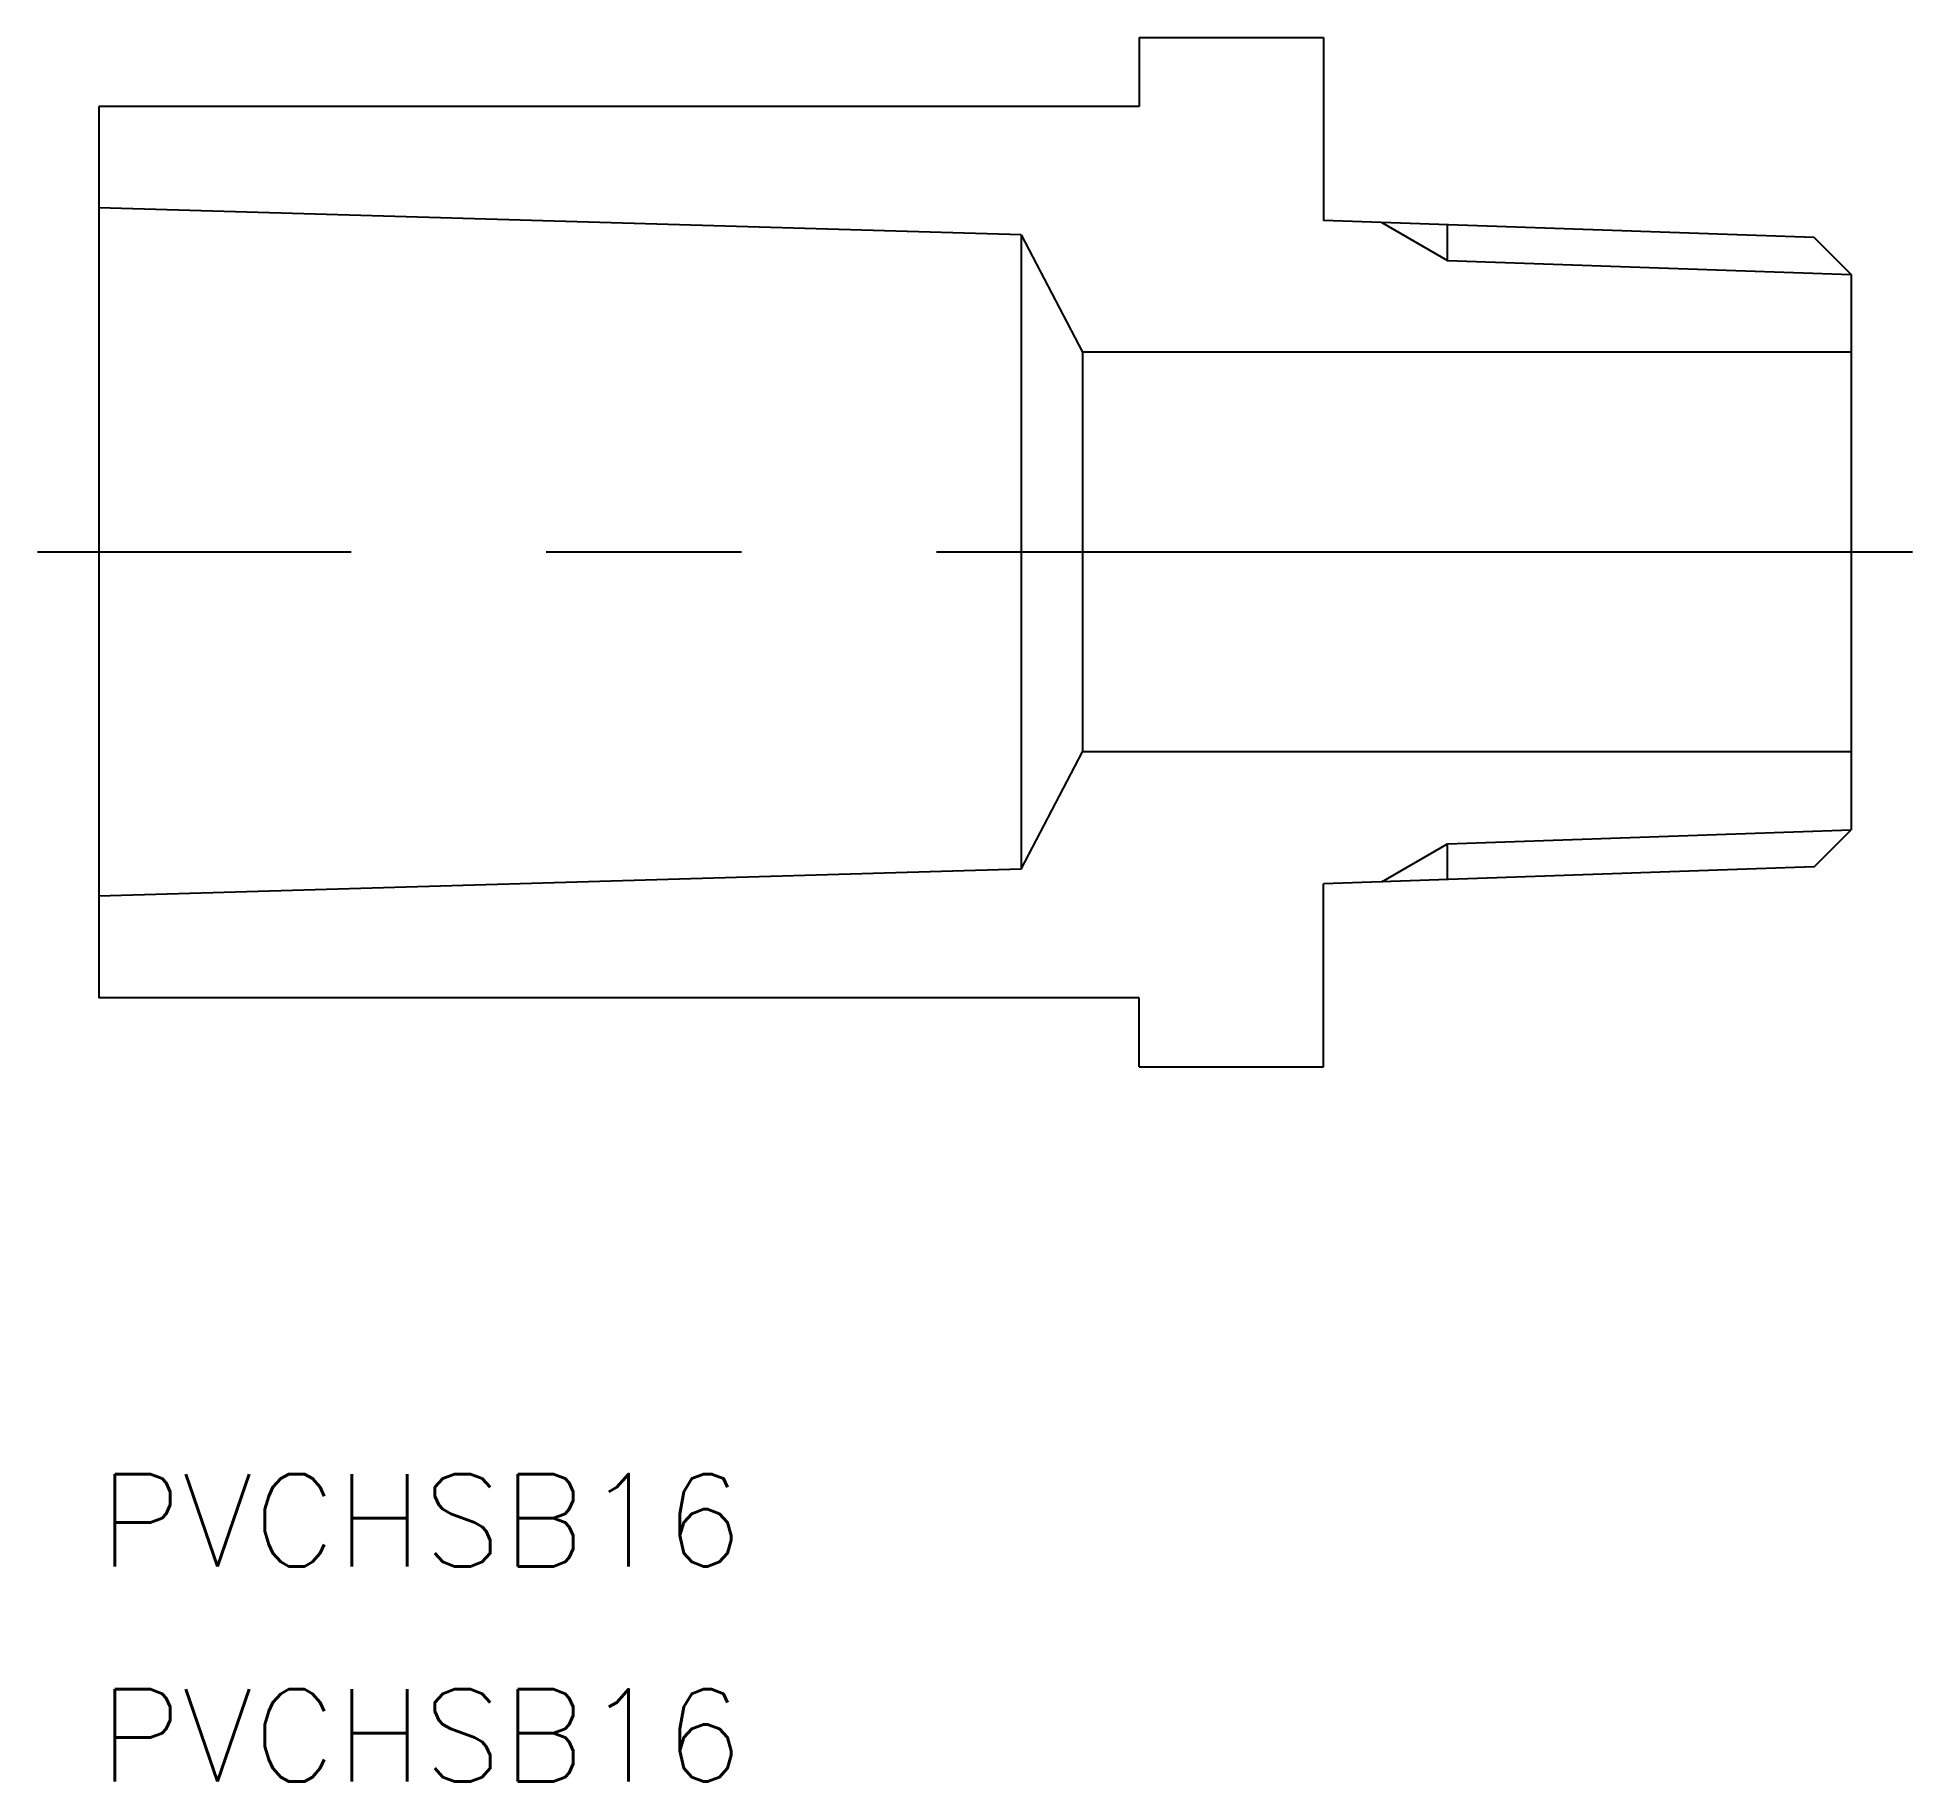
# Model space of a CAD drawing. Extents: x -2 to 59, y -40 to 16.7.
import ezdxf

# ---------------------------------------------------------------- set-up
doc = ezdxf.new("R2010")
doc.units = 0
doc.linetypes.add('CENTER', pattern=[50.8, 31.75, -6.35, 6.35, -6.35])
doc.layers.get('0').update_dxf_attribs({"linetype": 'CONTINUOUS'})
doc.layers.add('CENTER', color=1, linetype='CENTER')
doc.styles.get("Standard").update_dxf_attribs({"font": 'txt.shx', "height": 3, "bigfont": 'bigfont.shx'})

msp = doc.modelspace()

# ---------------------------------------------------------------- linework, layer by layer
at = {"color": 7, "linetype": 'CONTINUOUS'}
for p, q in [((33.84, 16.743), (39.84, 16.743)), ((33.84, 16.743), (33.84, 14.5)), ((39.84, 16.743), (39.84, 10.792)), ((0, 14.5), (0, -14.5)), ((33.84, 14.5), (0, 14.5)), ((30, 10.318), (0, 11.2)), ((55.796, 10.235), (39.84, 10.792)), ((43.876, 9.489), (43.876, 10.651)), ((30, 10.318), (30, -10.318)), ((30, 10.318), (32, 6.5)), ((55.796, 10.235), (57, 9.031)), ((57, 9.031), (57, -9.031)), ((32, 6.5), (32, -6.5)), ((57, 6.5), (32, 6.5)), ((30, -10.318), (32, -6.5)), ((57, -6.5), (32, -6.5)), ((55.796, -10.235), (57, -9.031)), ((43.876, -10.651), (43.876, -9.489)), ((30, -10.318), (0, -11.2)), ((55.796, -10.235), (39.84, -10.792)), ((39.84, -16.743), (39.84, -10.792)), ((33.84, -14.5), (0, -14.5)), ((33.84, -16.743), (33.84, -14.5)), ((33.84, -16.743), (39.84, -16.743))]:
    msp.add_line(p, q, dxfattribs=at)
at = {"color": 3, "linetype": 'CONTINUOUS'}
for p, q in [((41.734, 10.726), (43.876, 9.489)), ((43.876, 9.489), (57, 9.031)), ((43.876, -9.489), (57, -9.031)), ((41.734, -10.726), (43.876, -9.489))]:
    msp.add_line(p, q, dxfattribs=at)
at = {"layer": 'CENTER', "color": 1, "linetype": 'CENTER'}
msp.add_line((59, 0), (-2, 0), dxfattribs=at)

# ---------------------------------------------------------------- texts
at = {"color": 7, "linetype": 'CONTINUOUS'}
for p in [(0, -33), (0, -40)]:
    msp.add_text('PVCHSB16', height=3, dxfattribs=at).set_placement(p)

doc.saveas('drawing.dxf')
